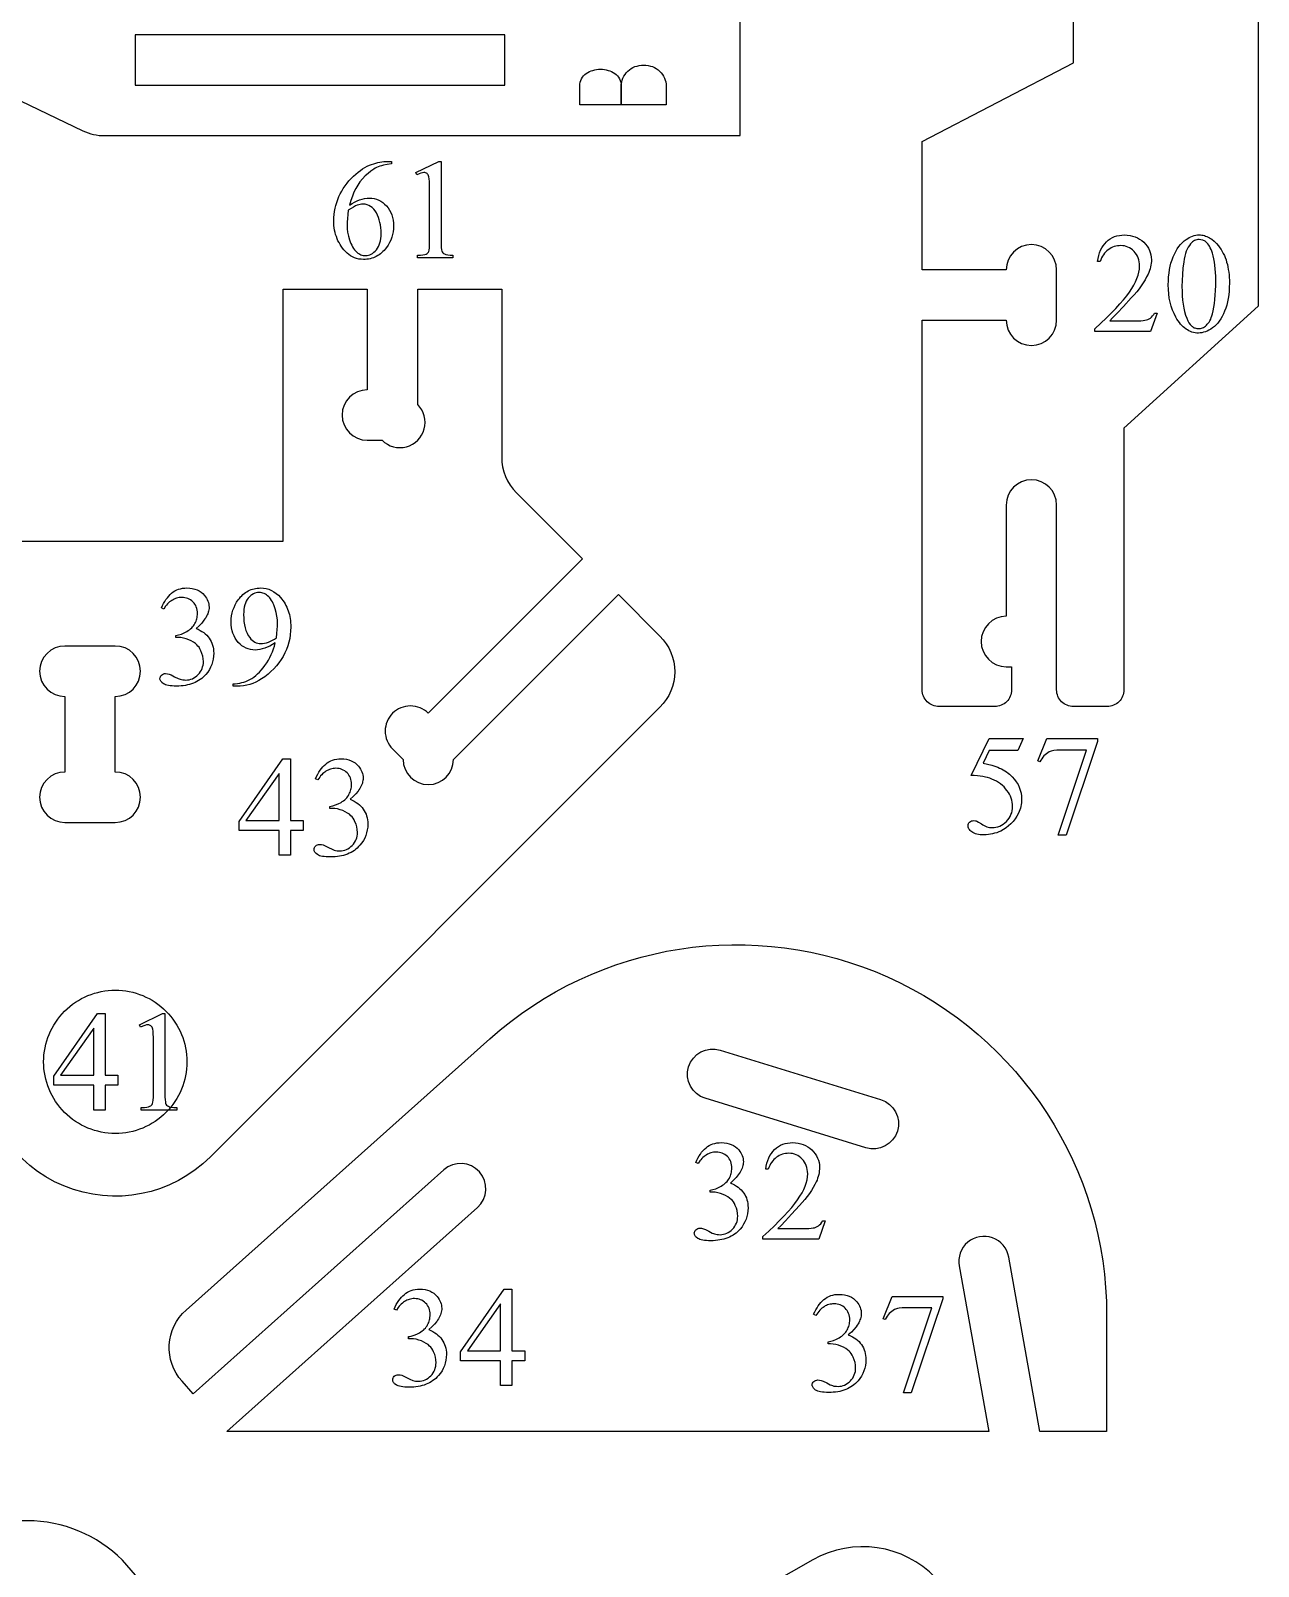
# Model space of a CAD drawing. Extents: x 7 to 905, y -397 to 592.
# Drawn here: x 784 to 900.9, y 302.3 to 448.5 of the extents above; entities that cross this region are included whole.
import ezdxf

# ---------------------------------------------------------------- set-up
doc = ezdxf.new("R2010")
doc.units = 0
doc.header["$MEASUREMENT"] = 0
for name, color, linetype in [('EXT', 1, 'CONTINUOUS'), ('INT', 5, 'CONTINUOUS'), ('LETTERS_0_5MM', 4, 'CONTINUOUS'), ('TEXT', 18, 'CONTINUOUS')]:
    doc.layers.add(name, color=color, linetype=linetype)

msp = doc.modelspace()

# ---------------------------------------------------------------- linework, layer by layer
at = {"layer": 'EXT'}
for points in [[(789.01, 439.02, 0.112586), (791.09, 438.55), (851.59, 438.55), (851.59, 511.98, -0.396443), (809.19, 557.05), (809.19, 591.98), (789.99, 591.98), (789.99, 572.78), (791.4, 572.78, -1), (794.79, 569.38), (794.79, 544.17, -1), (791.4, 540.78), (789.99, 540.78), (789.99, 521.58), (731.22, 521.58, 0.414214), (726.42, 516.78), (726.42, 472.15, 0.288188), (729.14, 467.83)], [(843.96, 390.89, -0.414214), (843.96, 384.1), (801.15, 341.29, -0.668179), (779.29, 350.34), (779.29, 399.94), (808.09, 399.94), (808.09, 423.94), (816.09, 423.94), (816.09, 414.34, 1), (816.09, 409.54), (817.5, 409.54, 1), (820.89, 412.93), (820.89, 423.94), (828.89, 423.94), (828.89, 407.94, 0.198912), (830.3, 404.54), (836.6, 398.24), (821.9, 383.53, 0.414214), (818.5, 383.53, 0.414214), (818.5, 380.14), (819.5, 379.14, 1), (824.3, 379.14), (840, 394.84)], [(802.71, 315.14), (826.58, 336.46, 1), (823.38, 340.04), (823.38, 340.04), (799.52, 318.72), (798.45, 319.91, -0.414214), (798.83, 326.69), (827.76, 352.53, -0.647977), (886.5, 326.24), (886.5, 315.14), (880.15, 315.14), (877.18, 331.74), (877.18, 331.74, 1), (872.46, 330.89), (875.28, 315.14)], [(783.72, 306.62, 0.414214), (770.92, 293.82, 0.414214), (783.72, 281.02, 0.414214), (796.52, 293.82, 0.414214)], [(812.74, 263.05, 0.341999), (824.38, 261.39), (866.47, 285.33), (876.94, 272.05, 0.740307), (888.93, 258.14), (881.7, 267.3), (885.46, 270.29), (892.7, 261.11, 0.740307), (881.97, 276.01), (871.38, 289.43, 0.780623), (858.52, 302.9), (814.89, 278.08, 0.341999), (810.37, 267.23), (820.53, 273.01), (822.91, 268.84)]]:
    msp.add_lwpolyline(points, format="xyb", close=True, dxfattribs=at)
msp.add_lwpolyline([(900.94, 532.82), (900.94, 422.3), (888.14, 410.7), (888.14, 385.77, -0.414214), (886.54, 384.17), (883.34, 384.17, -0.414214), (881.74, 385.77), (881.74, 403.37), (881.74, 403.37, 1), (876.94, 403.37), (876.94, 392.77, 1), (876.94, 387.97), (877.44, 387.97), (877.44, 385.77, -0.414214), (875.84, 384.17), (870.54, 384.17, -0.414214), (868.94, 385.77), (868.94, 420.97), (876.94, 420.97, 1), (881.74, 420.97), (881.74, 425.77, 1), (876.94, 425.77), (868.94, 425.77), (868.94, 437.98), (883.34, 445.47), (883.34, 510.09)], format="xyb", dxfattribs=at)
at = {"layer": 'INT'}
msp.add_lwpolyline([(793.99, 443.35), (829.19, 443.35), (829.19, 448.15), (793.99, 448.15)], close=True, dxfattribs=at)
for points in [[(787.29, 385.14), (787.29, 377.94, 1), (787.29, 373.14), (792.09, 373.14, 1), (792.09, 377.94), (792.09, 385.14, 1), (792.09, 389.94), (787.29, 389.94, 1)], [(792.09, 357.16, -0.414214), (798.92, 350.34, -0.414214), (792.09, 343.51, -0.414214), (785.27, 350.34, -0.414214)], [(849.69, 351.45), (864.98, 346.74, -1), (863.57, 342.15), (863.57, 342.15), (848.28, 346.86), (848.28, 346.86, -1)]]:
    msp.add_lwpolyline(points, format="xyb", close=True, dxfattribs=at)
at = {"layer": 'LETTERS_0_5MM'}
msp.add_lwpolyline([(844.56, 441.49), (836.32, 441.49), (836.32, 443.25), (836.33, 443.45), (836.36, 443.63), (836.42, 443.8), (836.49, 443.96), (836.58, 444.11), (836.68, 444.24), (836.8, 444.36), (836.94, 444.47), (837.08, 444.57), (837.24, 444.65), (837.4, 444.72), (837.57, 444.77), (837.75, 444.82), (837.93, 444.85), (838.11, 444.87), (838.3, 444.88), (838.48, 444.87), (838.67, 444.85), (838.85, 444.82), (839.02, 444.77), (839.19, 444.72), (839.36, 444.65), (839.51, 444.57), (839.66, 444.47), (839.79, 444.36), (839.91, 444.24), (840.01, 444.11), (840.1, 443.96), (840.18, 443.8), (840.23, 443.63), (840.26, 443.45), (840.27, 443.25), (840.27, 441.49), (840.27, 443.25), (840.28, 443.46), (840.32, 443.66), (840.37, 443.85), (840.44, 444.04), (840.53, 444.21), (840.64, 444.38), (840.76, 444.54), (840.9, 444.68), (841.05, 444.81), (841.22, 444.93), (841.39, 445.03), (841.58, 445.12), (841.78, 445.18), (841.98, 445.23), (842.2, 445.26), (842.42, 445.27), (842.63, 445.26), (842.85, 445.23), (843.05, 445.18), (843.25, 445.12), (843.44, 445.03), (843.61, 444.93), (843.78, 444.81), (843.93, 444.68), (844.07, 444.54), (844.19, 444.38), (844.3, 444.21), (844.39, 444.04), (844.46, 443.85), (844.51, 443.66), (844.55, 443.46), (844.56, 443.25)], close=True, dxfattribs=at)
at = {"layer": 'TEXT'}
for points in [[(818.41, 436.1), (818.41, 435.86), (818, 435.8), (817.62, 435.73), (817.44, 435.68), (817.28, 435.63), (817.13, 435.57), (816.98, 435.51), (816.84, 435.44), (816.71, 435.36), (816.43, 435.18), (816.16, 434.96), (815.89, 434.71), (815.63, 434.43), (815.39, 434.14), (815.18, 433.83), (814.99, 433.51), (814.82, 433.17), (814.67, 432.79), (814.52, 432.38), (814.4, 431.94), (814.64, 432.1), (814.88, 432.23), (815.12, 432.34), (815.36, 432.44), (815.59, 432.51), (815.83, 432.56), (816.08, 432.59), (816.32, 432.6), (816.54, 432.59), (816.76, 432.55), (816.97, 432.5), (817.18, 432.41), (817.37, 432.31), (817.56, 432.18), (817.74, 432.03), (817.92, 431.86), (818.07, 431.66), (818.21, 431.46), (818.33, 431.24), (818.42, 431.01), (818.5, 430.76), (818.55, 430.5), (818.58, 430.23), (818.59, 429.94), (818.58, 429.67), (818.55, 429.39), (818.5, 429.13), (818.42, 428.87), (818.33, 428.61), (818.21, 428.36), (818.07, 428.12), (817.91, 427.89), (817.8, 427.75), (817.69, 427.62), (817.58, 427.5), (817.46, 427.39), (817.34, 427.29), (817.22, 427.2), (817.09, 427.12), (816.95, 427.04), (816.81, 426.98), (816.67, 426.92), (816.53, 426.87), (816.38, 426.83), (816.22, 426.8), (816.06, 426.78), (815.9, 426.76), (815.73, 426.76), (815.51, 426.77), (815.29, 426.8), (815.08, 426.84), (814.88, 426.91), (814.69, 427), (814.5, 427.1), (814.33, 427.23), (814.17, 427.37), (814.01, 427.52), (813.87, 427.68), (813.74, 427.84), (813.61, 428.01), (813.5, 428.18), (813.4, 428.36), (813.3, 428.54), (813.22, 428.73), (813.15, 428.93), (813.08, 429.13), (813.03, 429.34), (812.98, 429.55), (812.95, 429.76), (812.92, 429.99), (812.91, 430.22), (812.9, 430.45), (812.91, 430.75), (812.93, 431.05), (812.97, 431.34), (813.03, 431.63), (813.09, 431.91), (813.18, 432.19), (813.28, 432.47), (813.39, 432.75), (813.52, 433.01), (813.66, 433.27), (813.81, 433.53), (813.98, 433.77), (814.16, 434.01), (814.35, 434.24), (814.55, 434.46), (814.77, 434.68), (815, 434.88), (815.22, 435.06), (815.44, 435.23), (815.65, 435.38), (815.87, 435.52), (816.08, 435.63), (816.29, 435.73), (816.49, 435.81), (816.7, 435.88), (816.9, 435.94), (817.1, 435.99), (817.29, 436.03), (817.48, 436.06), (817.67, 436.09), (817.85, 436.1), (818.03, 436.1)], [(820.71, 435.04), (822.9, 436.1), (823.12, 436.1), (823.12, 428.5), (823.12, 428.16), (823.13, 427.89), (823.15, 427.69), (823.18, 427.56), (823.22, 427.47), (823.28, 427.4), (823.35, 427.33), (823.44, 427.28), (823.57, 427.23), (823.75, 427.2), (823.97, 427.18), (824.25, 427.16), (824.25, 426.92), (820.87, 426.92), (820.87, 427.16), (821.16, 427.18), (821.39, 427.2), (821.57, 427.23), (821.69, 427.27), (821.78, 427.33), (821.85, 427.39), (821.91, 427.46), (821.95, 427.53), (821.98, 427.65), (822.01, 427.86), (822.02, 428.14), (822.02, 428.5), (822.02, 433.36), (822.02, 433.81), (822.01, 434.17), (821.99, 434.44), (821.96, 434.62), (821.93, 434.72), (821.89, 434.81), (821.84, 434.88), (821.79, 434.94), (821.72, 434.98), (821.65, 435.01), (821.58, 435.03), (821.49, 435.04), (821.36, 435.02), (821.2, 434.98), (821.02, 434.92), (820.81, 434.83)], [(814.28, 431.46), (814.23, 431.03), (814.2, 430.65), (814.17, 430.31), (814.17, 430.01), (814.18, 429.69), (814.22, 429.35), (814.3, 428.99), (814.4, 428.63), (814.46, 428.45), (814.53, 428.27), (814.61, 428.11), (814.69, 427.96), (814.78, 427.81), (814.88, 427.68), (814.99, 427.56), (815.1, 427.44), (815.19, 427.37), (815.28, 427.31), (815.38, 427.25), (815.48, 427.21), (815.58, 427.17), (815.69, 427.15), (815.81, 427.14), (815.92, 427.13), (816.07, 427.14), (816.21, 427.16), (816.34, 427.21), (816.47, 427.27), (816.6, 427.34), (816.72, 427.44), (816.84, 427.55), (816.96, 427.67), (817.06, 427.82), (817.16, 427.98), (817.23, 428.15), (817.3, 428.34), (817.35, 428.54), (817.38, 428.75), (817.4, 428.98), (817.41, 429.23), (817.4, 429.51), (817.38, 429.78), (817.35, 430.04), (817.3, 430.29), (817.23, 430.53), (817.16, 430.76), (817.07, 430.98), (816.96, 431.19), (816.84, 431.39), (816.71, 431.56), (816.57, 431.7), (816.41, 431.81), (816.25, 431.91), (816.07, 431.97), (815.88, 432.01), (815.68, 432.02), (815.55, 432.02), (815.42, 432), (815.28, 431.96), (815.14, 431.92), (814.98, 431.85), (814.78, 431.75), (814.55, 431.62)], [(891.32, 421.64), (890.69, 419.91), (885.38, 419.91), (885.38, 420.15), (885.94, 420.68), (886.46, 421.17), (886.94, 421.65), (887.37, 422.09), (887.76, 422.52), (888.11, 422.92), (888.41, 423.29), (888.67, 423.64), (888.9, 423.98), (889.09, 424.31), (889.26, 424.63), (889.39, 424.94), (889.5, 425.25), (889.57, 425.54), (889.62, 425.84), (889.63, 426.12), (889.62, 426.33), (889.6, 426.53), (889.56, 426.72), (889.5, 426.9), (889.43, 427.07), (889.34, 427.23), (889.23, 427.38), (889.11, 427.53), (888.97, 427.66), (888.83, 427.77), (888.68, 427.86), (888.53, 427.94), (888.37, 428), (888.2, 428.04), (888.03, 428.07), (887.85, 428.08), (887.69, 428.07), (887.53, 428.05), (887.37, 428.02), (887.22, 427.98), (887.07, 427.93), (886.93, 427.86), (886.79, 427.78), (886.66, 427.69), (886.53, 427.59), (886.41, 427.47), (886.3, 427.35), (886.2, 427.21), (886.11, 427.06), (886.02, 426.9), (885.95, 426.73), (885.88, 426.55), (885.63, 426.55), (885.68, 426.85), (885.75, 427.13), (885.83, 427.39), (885.93, 427.64), (886.05, 427.86), (886.18, 428.07), (886.32, 428.26), (886.49, 428.44), (886.66, 428.59), (886.85, 428.72), (887.05, 428.84), (887.26, 428.93), (887.48, 429), (887.71, 429.05), (887.95, 429.08), (888.2, 429.09), (888.47, 429.08), (888.73, 429.05), (888.97, 428.99), (889.21, 428.92), (889.43, 428.82), (889.64, 428.7), (889.84, 428.55), (890.03, 428.39), (890.2, 428.21), (890.35, 428.02), (890.48, 427.83), (890.58, 427.62), (890.66, 427.41), (890.72, 427.19), (890.75, 426.97), (890.76, 426.73), (890.76, 426.56), (890.75, 426.39), (890.72, 426.22), (890.69, 426.05), (890.64, 425.88), (890.59, 425.71), (890.52, 425.53), (890.45, 425.36), (890.31, 425.09), (890.16, 424.82), (889.99, 424.54), (889.8, 424.26), (889.59, 423.97), (889.37, 423.68), (889.12, 423.39), (888.85, 423.09), (888.1, 422.27), (887.51, 421.64), (887.07, 421.19), (886.79, 420.91), (889.14, 420.91), (889.47, 420.91), (889.75, 420.92), (889.97, 420.94), (890.14, 420.96), (890.29, 421), (890.42, 421.04), (890.55, 421.1), (890.67, 421.18), (890.78, 421.27), (890.88, 421.38), (890.98, 421.5), (891.07, 421.64)], [(892.37, 424.35), (892.38, 424.73), (892.4, 425.1), (892.44, 425.45), (892.49, 425.79), (892.55, 426.11), (892.63, 426.42), (892.73, 426.72), (892.84, 427.01), (892.96, 427.27), (893.09, 427.53), (893.23, 427.76), (893.38, 427.98), (893.54, 428.17), (893.7, 428.35), (893.88, 428.52), (894.07, 428.66), (894.22, 428.76), (894.37, 428.85), (894.52, 428.92), (894.68, 428.99), (894.83, 429.03), (894.99, 429.07), (895.15, 429.09), (895.3, 429.09), (895.43, 429.09), (895.56, 429.08), (895.69, 429.06), (895.81, 429.03), (895.93, 428.99), (896.05, 428.94), (896.17, 428.89), (896.29, 428.83), (896.4, 428.76), (896.52, 428.68), (896.74, 428.5), (896.95, 428.29), (897.16, 428.04), (897.29, 427.87), (897.4, 427.7), (897.51, 427.52), (897.61, 427.33), (897.71, 427.13), (897.79, 426.93), (897.87, 426.72), (897.93, 426.5), (898, 426.27), (898.05, 426.04), (898.09, 425.8), (898.13, 425.55), (898.16, 425.3), (898.18, 425.04), (898.19, 424.77), (898.19, 424.49), (898.18, 424.11), (898.16, 423.74), (898.13, 423.39), (898.08, 423.05), (898.02, 422.72), (897.94, 422.41), (897.85, 422.11), (897.74, 421.83), (897.62, 421.57), (897.5, 421.32), (897.37, 421.1), (897.23, 420.89), (897.08, 420.7), (896.92, 420.53), (896.76, 420.38), (896.59, 420.24), (896.41, 420.13), (896.24, 420.03), (896.07, 419.94), (895.9, 419.87), (895.73, 419.82), (895.57, 419.78), (895.4, 419.76), (895.24, 419.75), (895.08, 419.75), (894.92, 419.77), (894.77, 419.8), (894.62, 419.84), (894.48, 419.9), (894.33, 419.96), (894.19, 420.04), (894.06, 420.13), (893.93, 420.23), (893.8, 420.34), (893.67, 420.47), (893.55, 420.6), (893.43, 420.75), (893.32, 420.91), (893.2, 421.08), (893.09, 421.27), (892.93, 421.6), (892.78, 421.94), (892.65, 422.3), (892.55, 422.68), (892.47, 423.07), (892.42, 423.48), (892.38, 423.91)], [(893.67, 424.19), (893.68, 423.73), (893.7, 423.3), (893.74, 422.89), (893.79, 422.5), (893.85, 422.13), (893.93, 421.79), (894.02, 421.46), (894.13, 421.16), (894.23, 420.92), (894.34, 420.72), (894.47, 420.55), (894.6, 420.41), (894.67, 420.36), (894.75, 420.31), (894.83, 420.26), (894.91, 420.23), (894.99, 420.2), (895.08, 420.18), (895.17, 420.17), (895.26, 420.17), (895.35, 420.17), (895.44, 420.19), (895.53, 420.21), (895.62, 420.25), (895.72, 420.29), (895.81, 420.35), (895.91, 420.41), (896, 420.49), (896.09, 420.58), (896.18, 420.68), (896.26, 420.79), (896.34, 420.92), (896.41, 421.06), (896.47, 421.22), (896.53, 421.38), (896.59, 421.57), (896.66, 421.87), (896.72, 422.2), (896.77, 422.55), (896.81, 422.94), (896.85, 423.36), (896.87, 423.81), (896.89, 424.28), (896.89, 424.79), (896.89, 425.16), (896.87, 425.52), (896.85, 425.87), (896.81, 426.2), (896.77, 426.51), (896.71, 426.81), (896.65, 427.09), (896.57, 427.35), (896.51, 427.54), (896.44, 427.71), (896.37, 427.86), (896.3, 428.01), (896.22, 428.13), (896.14, 428.25), (896.05, 428.35), (895.96, 428.44), (895.89, 428.49), (895.81, 428.53), (895.74, 428.57), (895.65, 428.6), (895.48, 428.64), (895.3, 428.66), (895.19, 428.65), (895.08, 428.63), (894.97, 428.6), (894.87, 428.55), (894.77, 428.5), (894.68, 428.43), (894.58, 428.35), (894.5, 428.25), (894.38, 428.1), (894.28, 427.94), (894.18, 427.75), (894.09, 427.54), (894.02, 427.32), (893.95, 427.07), (893.89, 426.8), (893.84, 426.52), (893.77, 425.93), (893.72, 425.34), (893.68, 424.76)], [(796.49, 393.57), (796.59, 393.79), (796.69, 394), (796.8, 394.19), (796.92, 394.38), (797.05, 394.54), (797.18, 394.7), (797.32, 394.84), (797.46, 394.97), (797.61, 395.09), (797.77, 395.19), (797.94, 395.28), (798.12, 395.34), (798.31, 395.4), (798.5, 395.44), (798.71, 395.46), (798.92, 395.47), (799.19, 395.46), (799.43, 395.42), (799.66, 395.37), (799.88, 395.29), (800.08, 395.19), (800.26, 395.07), (800.43, 394.93), (800.58, 394.76), (800.69, 394.63), (800.77, 394.5), (800.85, 394.36), (800.91, 394.22), (800.96, 394.08), (800.99, 393.94), (801.01, 393.79), (801.02, 393.64), (801.02, 393.52), (801, 393.4), (800.98, 393.27), (800.94, 393.15), (800.9, 393.02), (800.85, 392.9), (800.78, 392.77), (800.71, 392.64), (800.63, 392.52), (800.54, 392.39), (800.33, 392.13), (800.08, 391.87), (799.79, 391.61), (799.99, 391.53), (800.18, 391.43), (800.35, 391.33), (800.51, 391.22), (800.66, 391.1), (800.8, 390.97), (800.93, 390.83), (801.04, 390.68), (801.14, 390.53), (801.23, 390.37), (801.3, 390.2), (801.36, 390.03), (801.41, 389.84), (801.44, 389.66), (801.46, 389.46), (801.47, 389.26), (801.45, 388.98), (801.42, 388.7), (801.36, 388.43), (801.28, 388.17), (801.17, 387.92), (801.05, 387.69), (800.9, 387.46), (800.72, 387.24), (800.6, 387.1), (800.47, 386.98), (800.33, 386.86), (800.18, 386.75), (800.03, 386.65), (799.87, 386.56), (799.71, 386.48), (799.54, 386.4), (799.36, 386.34), (799.17, 386.28), (798.98, 386.23), (798.78, 386.19), (798.57, 386.16), (798.36, 386.14), (798.14, 386.13), (797.91, 386.12), (797.7, 386.13), (797.5, 386.14), (797.31, 386.15), (797.15, 386.18), (797, 386.21), (796.88, 386.25), (796.77, 386.3), (796.68, 386.35), (796.53, 386.46), (796.48, 386.52), (796.43, 386.58), (796.39, 386.64), (796.37, 386.71), (796.35, 386.77), (796.35, 386.83), (796.36, 386.93), (796.39, 387.01), (796.44, 387.1), (796.5, 387.17), (796.59, 387.24), (796.68, 387.28), (796.77, 387.31), (796.88, 387.32), (797.05, 387.3), (797.22, 387.26), (797.4, 387.19), (797.73, 387.02), (798.07, 386.86), (798.19, 386.8), (798.28, 386.77), (798.4, 386.74), (798.53, 386.72), (798.67, 386.71), (798.8, 386.7), (798.97, 386.71), (799.13, 386.73), (799.29, 386.77), (799.44, 386.83), (799.58, 386.91), (799.72, 387), (799.85, 387.1), (799.98, 387.22), (800.1, 387.36), (800.2, 387.5), (800.29, 387.65), (800.36, 387.8), (800.41, 387.96), (800.45, 388.12), (800.48, 388.29), (800.48, 388.47), (800.47, 388.73), (800.42, 388.98), (800.35, 389.24), (800.25, 389.49), (800.16, 389.66), (800.07, 389.82), (799.97, 389.94), (799.87, 390.05), (799.72, 390.18), (799.53, 390.31), (799.32, 390.42), (799.09, 390.53), (798.84, 390.63), (798.59, 390.7), (798.33, 390.74), (798.07, 390.75), (797.86, 390.75), (797.86, 390.95), (797.99, 390.97), (798.12, 391), (798.39, 391.08), (798.65, 391.19), (798.91, 391.33), (799.04, 391.41), (799.16, 391.49), (799.27, 391.58), (799.37, 391.67), (799.46, 391.77), (799.54, 391.87), (799.62, 391.97), (799.68, 392.08), (799.74, 392.19), (799.78, 392.3), (799.83, 392.42), (799.86, 392.54), (799.89, 392.66), (799.9, 392.78), (799.92, 392.91), (799.92, 393.04), (799.91, 393.21), (799.89, 393.36), (799.86, 393.51), (799.81, 393.66), (799.75, 393.79), (799.68, 393.92), (799.59, 394.03), (799.49, 394.14), (799.38, 394.24), (799.26, 394.33), (799.14, 394.4), (799.01, 394.46), (798.87, 394.51), (798.73, 394.54), (798.58, 394.56), (798.43, 394.57), (798.3, 394.56), (798.17, 394.55), (798.05, 394.53), (797.93, 394.5), (797.82, 394.46), (797.7, 394.41), (797.59, 394.35), (797.48, 394.29), (797.38, 394.22), (797.27, 394.14), (797.17, 394.04), (797.07, 393.95), (796.98, 393.84), (796.88, 393.72), (796.71, 393.46)], [(803.31, 386.1), (803.31, 386.34), (803.52, 386.35), (803.73, 386.37), (803.94, 386.4), (804.14, 386.45), (804.34, 386.51), (804.54, 386.57), (804.73, 386.65), (804.92, 386.74), (805.1, 386.85), (805.29, 386.97), (805.47, 387.12), (805.65, 387.28), (805.83, 387.46), (806, 387.65), (806.18, 387.87), (806.35, 388.1), (806.52, 388.35), (806.67, 388.6), (806.81, 388.85), (806.94, 389.12), (807.06, 389.39), (807.16, 389.66), (807.24, 389.94), (807.32, 390.23), (807.06, 390.07), (806.81, 389.94), (806.57, 389.82), (806.33, 389.73), (806.09, 389.66), (805.87, 389.6), (805.65, 389.57), (805.43, 389.56), (805.2, 389.57), (804.98, 389.61), (804.76, 389.66), (804.55, 389.74), (804.35, 389.85), (804.16, 389.97), (803.98, 390.12), (803.81, 390.29), (803.65, 390.49), (803.51, 390.69), (803.4, 390.91), (803.3, 391.15), (803.23, 391.4), (803.17, 391.67), (803.14, 391.95), (803.13, 392.24), (803.14, 392.53), (803.17, 392.82), (803.23, 393.09), (803.3, 393.36), (803.4, 393.62), (803.51, 393.87), (803.65, 394.11), (803.81, 394.35), (803.91, 394.48), (804.02, 394.61), (804.13, 394.73), (804.25, 394.84), (804.37, 394.94), (804.49, 395.03), (804.62, 395.11), (804.75, 395.19), (804.88, 395.25), (805.02, 395.31), (805.17, 395.36), (805.31, 395.4), (805.46, 395.43), (805.62, 395.45), (805.78, 395.46), (805.94, 395.47), (806.21, 395.45), (806.47, 395.41), (806.6, 395.38), (806.73, 395.34), (806.85, 395.29), (806.97, 395.24), (807.2, 395.11), (807.42, 394.95), (807.63, 394.77), (807.84, 394.55), (807.95, 394.41), (808.06, 394.26), (808.17, 394.11), (808.26, 393.95), (808.35, 393.79), (808.43, 393.63), (808.5, 393.46), (808.56, 393.28), (808.62, 393.11), (808.67, 392.93), (808.71, 392.74), (808.75, 392.55), (808.77, 392.36), (808.79, 392.16), (808.8, 391.96), (808.81, 391.75), (808.79, 391.38), (808.76, 391.01), (808.7, 390.65), (808.62, 390.3), (808.52, 389.96), (808.39, 389.62), (808.24, 389.28), (808.07, 388.95), (807.88, 388.64), (807.66, 388.33), (807.44, 388.04), (807.19, 387.77), (806.92, 387.5), (806.64, 387.26), (806.34, 387.02), (806.02, 386.8), (805.75, 386.64), (805.47, 386.49), (805.19, 386.37), (804.9, 386.27), (804.61, 386.2), (804.31, 386.14), (804, 386.11), (803.69, 386.1)], [(807.43, 390.72), (807.48, 391.13), (807.52, 391.5), (807.54, 391.82), (807.54, 392.1), (807.53, 392.43), (807.49, 392.77), (807.42, 393.13), (807.33, 393.49), (807.27, 393.68), (807.2, 393.85), (807.14, 394), (807.06, 394.15), (806.98, 394.29), (806.89, 394.42), (806.8, 394.53), (806.71, 394.64), (806.6, 394.73), (806.5, 394.81), (806.39, 394.88), (806.28, 394.94), (806.16, 394.98), (806.04, 395.01), (805.92, 395.03), (805.79, 395.04), (805.65, 395.03), (805.51, 395), (805.37, 394.96), (805.24, 394.9), (805.11, 394.83), (804.99, 394.74), (804.87, 394.63), (804.76, 394.51), (804.65, 394.37), (804.56, 394.21), (804.49, 394.03), (804.42, 393.85), (804.38, 393.64), (804.34, 393.42), (804.32, 393.18), (804.31, 392.93), (804.32, 392.59), (804.35, 392.26), (804.4, 391.96), (804.46, 391.68), (804.54, 391.41), (804.64, 391.17), (804.76, 390.94), (804.9, 390.74), (805.01, 390.6), (805.13, 390.49), (805.25, 390.39), (805.38, 390.31), (805.52, 390.25), (805.66, 390.2), (805.81, 390.17), (805.97, 390.17), (806.12, 390.17), (806.3, 390.2), (806.49, 390.25), (806.69, 390.31), (806.89, 390.39), (807.08, 390.49), (807.26, 390.6)], [(878.55, 381.12), (878.03, 379.99), (875.32, 379.99), (874.73, 378.78), (875.16, 378.7), (875.56, 378.6), (875.76, 378.54), (875.95, 378.48), (876.13, 378.4), (876.31, 378.32), (876.48, 378.24), (876.64, 378.15), (876.8, 378.05), (876.96, 377.95), (877.11, 377.84), (877.25, 377.72), (877.39, 377.6), (877.52, 377.47), (877.73, 377.24), (877.9, 377), (878.06, 376.75), (878.18, 376.49), (878.28, 376.22), (878.35, 375.94), (878.39, 375.65), (878.4, 375.35), (878.4, 375.17), (878.38, 375), (878.36, 374.83), (878.33, 374.67), (878.29, 374.5), (878.24, 374.34), (878.18, 374.19), (878.11, 374.03), (877.96, 373.74), (877.79, 373.48), (877.6, 373.23), (877.39, 373.01), (877.16, 372.8), (876.92, 372.62), (876.67, 372.46), (876.41, 372.32), (876.22, 372.24), (876.03, 372.16), (875.83, 372.1), (875.64, 372.05), (875.44, 372.01), (875.24, 371.98), (875.04, 371.96), (874.84, 371.96), (874.65, 371.96), (874.47, 371.97), (874.3, 372), (874.14, 372.03), (874, 372.06), (873.88, 372.11), (873.76, 372.17), (873.67, 372.23), (873.58, 372.3), (873.5, 372.37), (873.44, 372.45), (873.39, 372.52), (873.35, 372.6), (873.32, 372.68), (873.3, 372.76), (873.3, 372.84), (873.31, 372.93), (873.34, 373.02), (873.38, 373.09), (873.45, 373.17), (873.53, 373.23), (873.62, 373.28), (873.72, 373.3), (873.84, 373.31), (874, 373.3), (874.07, 373.28), (874.14, 373.26), (874.31, 373.16), (874.58, 372.99), (874.7, 372.91), (874.83, 372.84), (874.95, 372.78), (875.08, 372.73), (875.21, 372.69), (875.33, 372.66), (875.46, 372.65), (875.59, 372.64), (875.78, 372.65), (875.96, 372.68), (876.14, 372.72), (876.32, 372.79), (876.48, 372.87), (876.65, 372.97), (876.8, 373.09), (876.95, 373.23), (877.09, 373.38), (877.21, 373.54), (877.31, 373.7), (877.39, 373.88), (877.46, 374.06), (877.5, 374.25), (877.53, 374.45), (877.54, 374.66), (877.53, 374.86), (877.51, 375.06), (877.46, 375.26), (877.41, 375.45), (877.33, 375.64), (877.24, 375.82), (877.14, 376), (877.01, 376.18), (876.88, 376.35), (876.73, 376.52), (876.57, 376.67), (876.39, 376.81), (876.2, 376.94), (876, 377.06), (875.79, 377.17), (875.57, 377.27), (875.38, 377.34), (875.17, 377.41), (874.95, 377.46), (874.71, 377.51), (874.46, 377.55), (874.19, 377.58), (873.9, 377.6), (873.6, 377.62), (875.32, 381.12)], [(880.81, 381.12), (885.64, 381.12), (885.64, 380.86), (882.64, 371.93), (881.89, 371.93), (884.58, 380.03), (882.11, 380.03), (881.76, 380.02), (881.46, 379.99), (881.34, 379.96), (881.22, 379.93), (881.12, 379.9), (881.04, 379.86), (880.9, 379.77), (880.77, 379.68), (880.65, 379.58), (880.53, 379.47), (880.43, 379.34), (880.32, 379.21), (880.23, 379.07), (880.14, 378.91), (879.95, 378.99)], [(810, 373.32), (810, 372.38), (808.79, 372.38), (808.79, 370.01), (807.7, 370.01), (807.7, 372.38), (803.89, 372.38), (803.89, 373.23), (808.06, 379.19), (808.79, 379.19), (808.79, 373.32)], [(811.16, 377.29), (811.26, 377.51), (811.37, 377.72), (811.48, 377.92), (811.6, 378.1), (811.72, 378.27), (811.85, 378.42), (811.99, 378.57), (812.13, 378.7), (812.28, 378.81), (812.44, 378.91), (812.61, 379), (812.79, 379.07), (812.98, 379.12), (813.18, 379.16), (813.38, 379.18), (813.6, 379.19), (813.86, 379.18), (814.11, 379.15), (814.34, 379.09), (814.55, 379.02), (814.75, 378.92), (814.93, 378.8), (815.1, 378.65), (815.26, 378.49), (815.36, 378.36), (815.45, 378.22), (815.52, 378.08), (815.58, 377.95), (815.63, 377.8), (815.67, 377.66), (815.69, 377.51), (815.69, 377.37), (815.69, 377.24), (815.67, 377.12), (815.65, 377), (815.62, 376.87), (815.57, 376.75), (815.52, 376.62), (815.46, 376.49), (815.38, 376.37), (815.3, 376.24), (815.21, 376.11), (815, 375.86), (814.75, 375.6), (814.46, 375.34), (814.66, 375.25), (814.85, 375.16), (815.02, 375.05), (815.19, 374.94), (815.34, 374.82), (815.48, 374.69), (815.6, 374.55), (815.71, 374.41), (815.81, 374.25), (815.9, 374.09), (815.97, 373.92), (816.03, 373.75), (816.08, 373.57), (816.11, 373.38), (816.13, 373.19), (816.14, 372.99), (816.13, 372.7), (816.09, 372.42), (816.03, 372.15), (815.95, 371.9), (815.85, 371.65), (815.72, 371.41), (815.57, 371.18), (815.39, 370.96), (815.27, 370.83), (815.14, 370.7), (815, 370.58), (814.86, 370.47), (814.7, 370.37), (814.55, 370.28), (814.38, 370.2), (814.21, 370.13), (814.03, 370.06), (813.84, 370), (813.65, 369.96), (813.45, 369.92), (813.25, 369.89), (813.03, 369.86), (812.81, 369.85), (812.59, 369.85), (812.37, 369.85), (812.17, 369.86), (811.99, 369.88), (811.82, 369.9), (811.68, 369.93), (811.55, 369.97), (811.44, 370.02), (811.35, 370.07), (811.21, 370.19), (811.15, 370.25), (811.1, 370.31), (811.07, 370.37), (811.04, 370.43), (811.03, 370.49), (811.02, 370.56), (811.03, 370.65), (811.06, 370.74), (811.11, 370.82), (811.18, 370.9), (811.26, 370.96), (811.35, 371), (811.45, 371.03), (811.55, 371.04), (811.72, 371.03), (811.89, 370.99), (812.07, 370.91), (812.4, 370.75), (812.74, 370.58), (812.86, 370.53), (812.95, 370.5), (813.08, 370.46), (813.21, 370.44), (813.34, 370.43), (813.48, 370.42), (813.64, 370.43), (813.8, 370.46), (813.96, 370.5), (814.11, 370.55), (814.25, 370.63), (814.39, 370.72), (814.53, 370.83), (814.65, 370.95), (814.77, 371.08), (814.87, 371.22), (814.96, 371.37), (815.03, 371.52), (815.09, 371.68), (815.12, 371.84), (815.15, 372.01), (815.16, 372.19), (815.14, 372.45), (815.1, 372.71), (815.02, 372.96), (814.92, 373.21), (814.83, 373.39), (814.74, 373.54), (814.65, 373.67), (814.54, 373.78), (814.39, 373.91), (814.21, 374.03), (814, 374.15), (813.76, 374.26), (813.51, 374.35), (813.26, 374.42), (813, 374.46), (812.75, 374.47), (812.53, 374.47), (812.53, 374.67), (812.66, 374.69), (812.8, 374.72), (813.06, 374.8), (813.32, 374.91), (813.59, 375.05), (813.71, 375.13), (813.83, 375.21), (813.94, 375.3), (814.04, 375.39), (814.13, 375.49), (814.21, 375.59), (814.29, 375.69), (814.35, 375.8), (814.41, 375.91), (814.46, 376.02), (814.5, 376.14), (814.53, 376.26), (814.56, 376.38), (814.58, 376.51), (814.59, 376.63), (814.59, 376.76), (814.58, 376.93), (814.56, 377.09), (814.53, 377.24), (814.48, 377.38), (814.42, 377.51), (814.35, 377.64), (814.26, 377.76), (814.16, 377.87), (814.05, 377.97), (813.94, 378.05), (813.81, 378.12), (813.68, 378.18), (813.55, 378.23), (813.4, 378.26), (813.25, 378.28), (813.1, 378.29), (812.97, 378.28), (812.85, 378.27), (812.72, 378.25), (812.6, 378.22), (812.49, 378.18), (812.37, 378.13), (812.26, 378.08), (812.15, 378.01), (812.05, 377.94), (811.94, 377.86), (811.84, 377.77), (811.75, 377.67), (811.65, 377.56), (811.56, 377.45), (811.38, 377.19)], [(807.7, 373.32), (807.7, 377.79), (804.54, 373.32)], [(792.35, 349.06), (792.35, 348.12), (791.14, 348.12), (791.14, 345.74), (790.04, 345.74), (790.04, 348.12), (786.23, 348.12), (786.23, 348.97), (790.41, 354.93), (791.14, 354.93), (791.14, 349.06)], [(794.41, 353.86), (796.6, 354.93), (796.82, 354.93), (796.82, 347.33), (796.82, 346.99), (796.84, 346.72), (796.86, 346.52), (796.88, 346.39), (796.92, 346.3), (796.98, 346.22), (797.05, 346.16), (797.15, 346.1), (797.27, 346.06), (797.45, 346.02), (797.68, 346), (797.96, 345.99), (797.96, 345.74), (794.57, 345.74), (794.57, 345.99), (794.86, 346), (795.09, 346.02), (795.27, 346.06), (795.39, 346.1), (795.48, 346.15), (795.55, 346.21), (795.61, 346.28), (795.65, 346.36), (795.68, 346.48), (795.71, 346.68), (795.72, 346.97), (795.73, 347.33), (795.73, 352.19), (795.72, 352.64), (795.71, 352.99), (795.69, 353.27), (795.66, 353.45), (795.63, 353.55), (795.59, 353.63), (795.55, 353.7), (795.49, 353.76), (795.43, 353.8), (795.35, 353.84), (795.28, 353.85), (795.19, 353.86), (795.06, 353.85), (794.9, 353.81), (794.72, 353.74), (794.51, 353.65)], [(790.04, 349.06), (790.04, 353.53), (786.88, 349.06)], [(847.37, 340.74), (847.47, 340.96), (847.58, 341.17), (847.69, 341.37), (847.81, 341.55), (847.93, 341.72), (848.06, 341.87), (848.2, 342.02), (848.35, 342.15), (848.5, 342.26), (848.66, 342.36), (848.83, 342.45), (849.01, 342.52), (849.19, 342.57), (849.39, 342.61), (849.59, 342.63), (849.81, 342.64), (850.07, 342.63), (850.32, 342.6), (850.55, 342.54), (850.76, 342.47), (850.96, 342.37), (851.15, 342.25), (851.32, 342.1), (851.47, 341.94), (851.57, 341.81), (851.66, 341.67), (851.74, 341.54), (851.8, 341.4), (851.84, 341.25), (851.88, 341.11), (851.9, 340.96), (851.91, 340.82), (851.9, 340.69), (851.89, 340.57), (851.86, 340.45), (851.83, 340.32), (851.79, 340.2), (851.73, 340.07), (851.67, 339.94), (851.6, 339.82), (851.52, 339.69), (851.42, 339.56), (851.21, 339.31), (850.96, 339.05), (850.67, 338.79), (850.87, 338.7), (851.06, 338.61), (851.24, 338.5), (851.4, 338.39), (851.55, 338.27), (851.69, 338.14), (851.81, 338), (851.93, 337.86), (852.03, 337.7), (852.11, 337.54), (852.19, 337.37), (852.24, 337.2), (852.29, 337.02), (852.32, 336.83), (852.34, 336.64), (852.35, 336.44), (852.34, 336.15), (852.3, 335.87), (852.25, 335.6), (852.17, 335.35), (852.06, 335.1), (851.93, 334.86), (851.78, 334.63), (851.61, 334.41), (851.48, 334.28), (851.35, 334.15), (851.21, 334.03), (851.07, 333.92), (850.92, 333.82), (850.76, 333.73), (850.59, 333.65), (850.42, 333.58), (850.24, 333.51), (850.06, 333.45), (849.86, 333.41), (849.67, 333.37), (849.46, 333.34), (849.25, 333.31), (849.03, 333.3), (848.8, 333.3), (848.58, 333.3), (848.38, 333.31), (848.2, 333.33), (848.04, 333.35), (847.89, 333.39), (847.76, 333.42), (847.65, 333.47), (847.56, 333.52), (847.42, 333.64), (847.36, 333.7), (847.32, 333.76), (847.28, 333.82), (847.25, 333.88), (847.24, 333.94), (847.23, 334.01), (847.24, 334.1), (847.27, 334.19), (847.32, 334.27), (847.39, 334.35), (847.47, 334.41), (847.56, 334.46), (847.66, 334.48), (847.76, 334.49), (847.93, 334.48), (848.1, 334.44), (848.29, 334.36), (848.61, 334.2), (848.95, 334.03), (849.07, 333.98), (849.17, 333.95), (849.29, 333.92), (849.42, 333.89), (849.55, 333.88), (849.69, 333.87), (849.86, 333.88), (850.02, 333.91), (850.17, 333.95), (850.32, 334.01), (850.47, 334.08), (850.61, 334.17), (850.74, 334.28), (850.87, 334.4), (850.99, 334.53), (851.09, 334.67), (851.17, 334.82), (851.24, 334.97), (851.3, 335.13), (851.34, 335.29), (851.36, 335.46), (851.37, 335.64), (851.35, 335.9), (851.31, 336.16), (851.24, 336.41), (851.14, 336.66), (851.05, 336.84), (850.96, 336.99), (850.86, 337.12), (850.76, 337.23), (850.6, 337.36), (850.42, 337.48), (850.21, 337.6), (849.97, 337.71), (849.72, 337.8), (849.47, 337.87), (849.22, 337.91), (848.96, 337.92), (848.75, 337.92), (848.75, 338.12), (848.88, 338.14), (849.01, 338.17), (849.27, 338.25), (849.54, 338.36), (849.8, 338.5), (849.93, 338.58), (850.04, 338.66), (850.15, 338.75), (850.25, 338.84), (850.35, 338.94), (850.43, 339.04), (850.5, 339.14), (850.57, 339.25), (850.62, 339.36), (850.67, 339.47), (850.71, 339.59), (850.74, 339.71), (850.77, 339.83), (850.79, 339.96), (850.8, 340.08), (850.8, 340.21), (850.8, 340.38), (850.78, 340.54), (850.74, 340.69), (850.7, 340.83), (850.64, 340.96), (850.56, 341.09), (850.48, 341.21), (850.38, 341.32), (850.27, 341.42), (850.15, 341.5), (850.03, 341.57), (849.9, 341.63), (849.76, 341.68), (849.62, 341.71), (849.47, 341.73), (849.31, 341.74), (849.18, 341.74), (849.06, 341.72), (848.94, 341.7), (848.82, 341.67), (848.7, 341.63), (848.59, 341.58), (848.48, 341.53), (848.37, 341.46), (848.26, 341.39), (848.16, 341.31), (848.06, 341.22), (847.96, 341.12), (847.86, 341.01), (847.77, 340.9), (847.59, 340.64)], [(859.71, 335.19), (859.08, 333.46), (853.77, 333.46), (853.77, 333.7), (854.34, 334.22), (854.86, 334.72), (855.33, 335.19), (855.77, 335.64), (856.16, 336.07), (856.51, 336.47), (856.81, 336.84), (857.07, 337.19), (857.29, 337.53), (857.49, 337.86), (857.65, 338.18), (857.79, 338.49), (857.89, 338.79), (857.97, 339.09), (858.01, 339.38), (858.03, 339.67), (858.02, 339.88), (857.99, 340.08), (857.95, 340.27), (857.89, 340.45), (857.82, 340.62), (857.73, 340.78), (857.62, 340.93), (857.5, 341.08), (857.37, 341.2), (857.23, 341.32), (857.08, 341.41), (856.93, 341.49), (856.77, 341.55), (856.6, 341.59), (856.43, 341.62), (856.25, 341.63), (856.08, 341.62), (855.92, 341.6), (855.77, 341.57), (855.62, 341.53), (855.47, 341.47), (855.33, 341.41), (855.19, 341.33), (855.06, 341.24), (854.93, 341.14), (854.81, 341.02), (854.7, 340.9), (854.6, 340.76), (854.5, 340.61), (854.42, 340.45), (854.34, 340.28), (854.28, 340.1), (854.03, 340.1), (854.08, 340.4), (854.15, 340.68), (854.23, 340.94), (854.33, 341.19), (854.44, 341.41), (854.57, 341.62), (854.72, 341.81), (854.88, 341.98), (855.06, 342.14), (855.25, 342.27), (855.45, 342.39), (855.66, 342.48), (855.88, 342.55), (856.11, 342.6), (856.35, 342.63), (856.6, 342.64), (856.87, 342.63), (857.12, 342.6), (857.37, 342.54), (857.6, 342.47), (857.83, 342.37), (858.04, 342.25), (858.24, 342.1), (858.43, 341.94), (858.6, 341.76), (858.75, 341.57), (858.87, 341.38), (858.98, 341.17), (859.06, 340.96), (859.11, 340.74), (859.15, 340.51), (859.16, 340.28), (859.16, 340.11), (859.14, 339.94), (859.12, 339.77), (859.08, 339.6), (859.04, 339.42), (858.98, 339.25), (858.92, 339.08), (858.84, 338.91), (858.71, 338.64), (858.56, 338.37), (858.39, 338.09), (858.2, 337.81), (857.99, 337.52), (857.76, 337.23), (857.52, 336.93), (857.25, 336.64), (856.5, 335.82), (855.91, 335.19), (855.47, 334.73), (855.19, 334.46), (857.53, 334.46), (857.87, 334.46), (858.14, 334.47), (858.37, 334.49), (858.54, 334.51), (858.68, 334.54), (858.81, 334.59), (858.94, 334.65), (859.06, 334.73), (859.17, 334.82), (859.28, 334.92), (859.38, 335.05), (859.47, 335.19)], [(818.65, 326.79), (818.75, 327.01), (818.85, 327.21), (818.96, 327.41), (819.08, 327.59), (819.21, 327.76), (819.34, 327.92), (819.48, 328.06), (819.62, 328.19), (819.77, 328.31), (819.93, 328.41), (820.1, 328.49), (820.28, 328.56), (820.47, 328.61), (820.66, 328.65), (820.87, 328.68), (821.08, 328.68), (821.35, 328.67), (821.59, 328.64), (821.82, 328.59), (822.04, 328.51), (822.24, 328.41), (822.42, 328.29), (822.59, 328.15), (822.74, 327.98), (822.84, 327.85), (822.93, 327.71), (823.01, 327.58), (823.07, 327.44), (823.12, 327.3), (823.15, 327.15), (823.17, 327.01), (823.18, 326.86), (823.18, 326.74), (823.16, 326.61), (823.14, 326.49), (823.1, 326.36), (823.06, 326.24), (823.01, 326.11), (822.94, 325.99), (822.87, 325.86), (822.79, 325.73), (822.7, 325.6), (822.49, 325.35), (822.23, 325.09), (821.95, 324.83), (822.15, 324.74), (822.34, 324.65), (822.51, 324.54), (822.67, 324.43), (822.82, 324.31), (822.96, 324.18), (823.09, 324.05), (823.2, 323.9), (823.3, 323.74), (823.39, 323.58), (823.46, 323.42), (823.52, 323.24), (823.57, 323.06), (823.6, 322.87), (823.62, 322.68), (823.62, 322.48), (823.61, 322.19), (823.58, 321.91), (823.52, 321.65), (823.44, 321.39), (823.33, 321.14), (823.21, 320.9), (823.06, 320.67), (822.88, 320.45), (822.76, 320.32), (822.63, 320.19), (822.49, 320.07), (822.34, 319.97), (822.19, 319.87), (822.03, 319.77), (821.87, 319.69), (821.7, 319.62), (821.52, 319.55), (821.33, 319.5), (821.14, 319.45), (820.94, 319.41), (820.73, 319.38), (820.52, 319.36), (820.3, 319.34), (820.07, 319.34), (819.86, 319.34), (819.66, 319.35), (819.47, 319.37), (819.31, 319.4), (819.16, 319.43), (819.04, 319.47), (818.93, 319.51), (818.84, 319.56), (818.69, 319.68), (818.64, 319.74), (818.59, 319.8), (818.55, 319.86), (818.53, 319.92), (818.51, 319.98), (818.51, 320.05), (818.52, 320.14), (818.55, 320.23), (818.6, 320.31), (818.66, 320.39), (818.75, 320.45), (818.84, 320.5), (818.93, 320.52), (819.04, 320.53), (819.21, 320.52), (819.38, 320.48), (819.56, 320.4), (819.89, 320.24), (820.22, 320.07), (820.35, 320.02), (820.44, 319.99), (820.56, 319.96), (820.69, 319.93), (820.83, 319.92), (820.96, 319.92), (821.13, 319.92), (821.29, 319.95), (821.45, 319.99), (821.6, 320.05), (821.74, 320.12), (821.88, 320.21), (822.01, 320.32), (822.14, 320.44), (822.26, 320.57), (822.36, 320.71), (822.45, 320.86), (822.52, 321.01), (822.57, 321.17), (822.61, 321.34), (822.63, 321.51), (822.64, 321.68), (822.63, 321.94), (822.58, 322.2), (822.51, 322.45), (822.41, 322.7), (822.32, 322.88), (822.23, 323.03), (822.13, 323.16), (822.03, 323.27), (821.88, 323.4), (821.69, 323.52), (821.48, 323.64), (821.25, 323.75), (821, 323.84), (820.75, 323.91), (820.49, 323.95), (820.23, 323.96), (820.02, 323.96), (820.02, 324.16), (820.15, 324.18), (820.28, 324.21), (820.55, 324.29), (820.81, 324.4), (821.07, 324.54), (821.2, 324.62), (821.32, 324.71), (821.43, 324.79), (821.53, 324.89), (821.62, 324.98), (821.7, 325.08), (821.78, 325.18), (821.84, 325.29), (821.9, 325.4), (821.94, 325.52), (821.98, 325.63), (822.02, 325.75), (822.04, 325.87), (822.06, 326), (822.07, 326.13), (822.08, 326.25), (822.07, 326.42), (822.05, 326.58), (822.02, 326.73), (821.97, 326.87), (821.91, 327.01), (821.84, 327.13), (821.75, 327.25), (821.65, 327.36), (821.54, 327.46), (821.42, 327.54), (821.3, 327.62), (821.17, 327.68), (821.03, 327.72), (820.89, 327.76), (820.74, 327.77), (820.58, 327.78), (820.46, 327.78), (820.33, 327.76), (820.21, 327.74), (820.09, 327.71), (819.98, 327.67), (819.86, 327.63), (819.75, 327.57), (819.64, 327.51), (819.53, 327.43), (819.43, 327.35), (819.33, 327.26), (819.23, 327.16), (819.14, 327.05), (819.04, 326.94), (818.87, 326.68)], [(831.08, 322.82), (831.08, 321.87), (829.87, 321.87), (829.87, 319.5), (828.78, 319.5), (828.78, 321.87), (824.97, 321.87), (824.97, 322.72), (829.14, 328.68), (829.87, 328.68), (829.87, 322.82)], [(858.6, 326.29), (858.7, 326.51), (858.81, 326.72), (858.92, 326.92), (859.04, 327.1), (859.16, 327.27), (859.29, 327.42), (859.43, 327.57), (859.57, 327.7), (859.73, 327.81), (859.89, 327.91), (860.06, 328), (860.23, 328.07), (860.42, 328.12), (860.62, 328.16), (860.82, 328.18), (861.04, 328.19), (861.3, 328.18), (861.55, 328.15), (861.78, 328.09), (861.99, 328.01), (862.19, 327.92), (862.38, 327.8), (862.54, 327.65), (862.7, 327.49), (862.8, 327.36), (862.89, 327.22), (862.96, 327.08), (863.03, 326.94), (863.07, 326.8), (863.11, 326.66), (863.13, 326.51), (863.14, 326.37), (863.13, 326.24), (863.12, 326.12), (863.09, 325.99), (863.06, 325.87), (863.01, 325.75), (862.96, 325.62), (862.9, 325.49), (862.83, 325.37), (862.74, 325.24), (862.65, 325.11), (862.44, 324.85), (862.19, 324.6), (861.9, 324.33), (862.1, 324.25), (862.29, 324.15), (862.47, 324.05), (862.63, 323.94), (862.78, 323.82), (862.92, 323.69), (863.04, 323.55), (863.16, 323.41), (863.25, 323.25), (863.34, 323.09), (863.41, 322.92), (863.47, 322.75), (863.52, 322.57), (863.55, 322.38), (863.57, 322.19), (863.58, 321.99), (863.57, 321.7), (863.53, 321.42), (863.48, 321.15), (863.39, 320.89), (863.29, 320.65), (863.16, 320.41), (863.01, 320.18), (862.84, 319.96), (862.71, 319.83), (862.58, 319.7), (862.44, 319.58), (862.3, 319.47), (862.15, 319.37), (861.99, 319.28), (861.82, 319.2), (861.65, 319.12), (861.47, 319.06), (861.29, 319), (861.09, 318.95), (860.89, 318.92), (860.69, 318.88), (860.47, 318.86), (860.26, 318.85), (860.03, 318.85), (859.81, 318.85), (859.61, 318.86), (859.43, 318.88), (859.26, 318.9), (859.12, 318.93), (858.99, 318.97), (858.88, 319.02), (858.79, 319.07), (858.65, 319.19), (858.59, 319.25), (858.54, 319.31), (858.51, 319.37), (858.48, 319.43), (858.47, 319.49), (858.46, 319.56), (858.47, 319.65), (858.5, 319.74), (858.55, 319.82), (858.62, 319.89), (858.7, 319.96), (858.79, 320), (858.89, 320.03), (858.99, 320.04), (859.16, 320.03), (859.33, 319.99), (859.52, 319.91), (859.84, 319.75), (860.18, 319.58), (860.3, 319.53), (860.39, 319.5), (860.52, 319.46), (860.65, 319.44), (860.78, 319.43), (860.92, 319.42), (861.08, 319.43), (861.25, 319.46), (861.4, 319.5), (861.55, 319.55), (861.7, 319.63), (861.83, 319.72), (861.97, 319.82), (862.1, 319.95), (862.21, 320.08), (862.32, 320.22), (862.4, 320.37), (862.47, 320.52), (862.53, 320.68), (862.57, 320.84), (862.59, 321.01), (862.6, 321.19), (862.58, 321.45), (862.54, 321.71), (862.47, 321.96), (862.37, 322.21), (862.28, 322.39), (862.18, 322.54), (862.09, 322.67), (861.99, 322.77), (861.83, 322.9), (861.65, 323.03), (861.44, 323.15), (861.2, 323.26), (860.95, 323.35), (860.7, 323.42), (860.45, 323.46), (860.19, 323.47), (859.98, 323.47), (859.98, 323.67), (860.11, 323.69), (860.24, 323.72), (860.5, 323.8), (860.76, 323.91), (861.03, 324.05), (861.16, 324.13), (861.27, 324.21), (861.38, 324.3), (861.48, 324.39), (861.57, 324.49), (861.66, 324.59), (861.73, 324.69), (861.79, 324.8), (861.85, 324.91), (861.9, 325.02), (861.94, 325.14), (861.97, 325.26), (862, 325.38), (862.02, 325.5), (862.03, 325.63), (862.03, 325.76), (862.03, 325.93), (862.01, 326.09), (861.97, 326.24), (861.93, 326.38), (861.87, 326.51), (861.79, 326.64), (861.71, 326.76), (861.61, 326.87), (861.49, 326.97), (861.38, 327.05), (861.25, 327.12), (861.12, 327.18), (860.99, 327.23), (860.85, 327.26), (860.7, 327.28), (860.54, 327.29), (860.41, 327.28), (860.29, 327.27), (860.17, 327.25), (860.05, 327.22), (859.93, 327.18), (859.82, 327.13), (859.7, 327.08), (859.6, 327.01), (859.49, 326.94), (859.39, 326.86), (859.29, 326.77), (859.19, 326.67), (859.09, 326.56), (859, 326.44), (858.82, 326.19)], [(866.08, 328), (870.9, 328), (870.9, 327.75), (867.9, 318.82), (867.16, 318.82), (869.85, 326.92), (867.37, 326.92), (867.02, 326.91), (866.73, 326.88), (866.6, 326.85), (866.49, 326.82), (866.39, 326.79), (866.3, 326.74), (866.17, 326.66), (866.04, 326.57), (865.91, 326.47), (865.8, 326.36), (865.69, 326.23), (865.59, 326.1), (865.49, 325.96), (865.41, 325.8), (865.21, 325.87)], [(828.78, 322.82), (828.78, 327.28), (825.62, 322.82)]]:
    msp.add_lwpolyline(points, close=True, dxfattribs=at)

doc.saveas('drawing.dxf')
